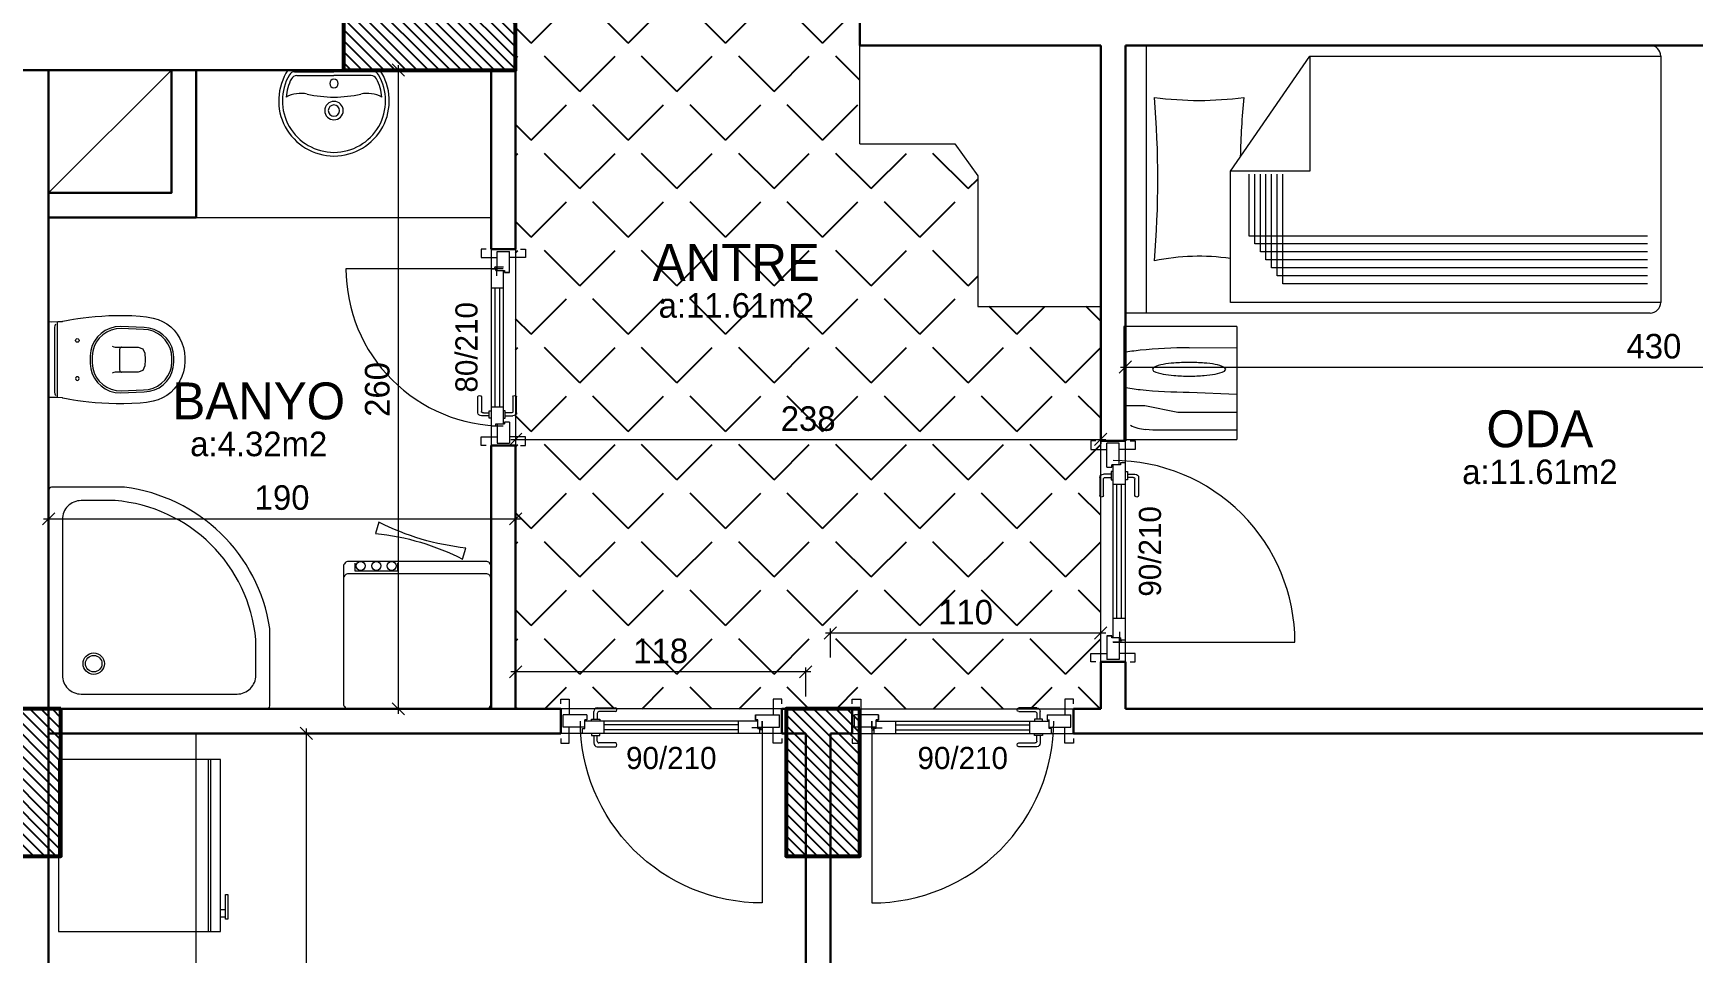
# Model space of a CAD drawing. Header units: centimetres. Extents: x 562865 to 1310255, y -148070 to 32737.
# Drawn here: x 658073 to 658748, y -26469 to -26094 of the extents above; entities that cross this region are included whole.
import ezdxf
from ezdxf.enums import TextEntityAlignment as Align

# ---------------------------------------------------------------- set-up
doc = ezdxf.new("R2010")
doc.units = ezdxf.units.CM
doc.header["$LTSCALE"] = 2.5
doc.layers.get('0').update_dxf_attribs({"color": 86})
for name, color, linetype in [('alan', 7, 'Continuous'), ('kapi-yazi', 7, 'Continuous'), ('mahal', 7, 'Continuous'), ('tarama', 173, 'Continuous'), ('TARAMA KOLON', 252, 'Continuous')]:
    doc.layers.add(name, color=color, linetype=linetype)
for name, color, linetype, lineweight in [('DUVAR', 4, 'Continuous', 30), ('duvar-kesim', 7, 'Continuous', 0), ('iç ölçü', 106, 'Continuous', 18), ('kapi', 9, 'Continuous', 0), ('kolon', 1, 'Continuous', 53), ('TEFRIS', 33, 'Continuous', 0)]:
    doc.layers.add(name, color=color, linetype=linetype, lineweight=lineweight)
doc.styles.add('PINAR', font='comic.ttf')
doc.dimstyles.new('TEMİZ ÖLÇÜ', dxfattribs={"dimtxt": 10, "dimasz": 5, "dimexe": 1.8, "dimexo": 0.625, "dimgap": 3, "dimtad": 1, "dimdec": 0, "dimrnd": 0.5, "dimzin": 1, "dimdsep": 46, "dimtxsty": 'PINAR', "dimblk": 'OBLIQUE', "dimcen": 0.9, "dimdle": 2, "dimclrd": 256, "dimclre": 256, "dimclrt": 7, "dimadec": 0, "dimazin": 0, "dimtfac": 1, "dimtdec": 0, "dimtofl": 0, "dimtmove": 2, "dimatfit": 2, "dimfxl": 10, "dimfxlon": 1, "dimlwd": -1, "dimlwe": -1, "dimarcsym": 0})

# ---------------------------------------------------------------- blocks, each defined once
blk = doc.blocks.new('_Oblique')
at = {"color": 0, "linetype": 'ByBlock', "lineweight": -2}
blk.add_line((-0.5, -0.5), (0.5, 0.5), dxfattribs=at)
blk = doc.blocks.new('*D3199')
at = {"layer": 'Defpoints', "color": 0}
for p in [(658155.01, -26109.39), (658155.01, -26369.39), (658221.89, -26369.39)]:
    blk.add_point(p, dxfattribs=at)
at = {"layer": 'iç ölçü'}
for p, q in [((658211.89, -26109.39), (658223.69, -26109.39)), ((658221.89, -26107.39), (658221.89, -26371.39)), ((658211.89, -26369.39), (658223.69, -26369.39))]:
    blk.add_line(p, q, dxfattribs=at)
at = {"layer": 'iç ölçü', "linetype": 'ByBlock', "xscale": 5, "yscale": 5, "zscale": 5}
for p, rotation in [((658221.89, -26109.39), 90), ((658221.89, -26369.39), 270)]:
    blk.add_blockref('_Oblique', p, dxfattribs=dict(at, rotation=rotation))
at = {"layer": 'iç ölçü', "color": 7, "insert": (658213.38, -26239.39), "char_height": 10, "attachment_point": 5, "rotation": 90, "style": 'PINAR'}
blk.add_mtext('260', dxfattribs=at)
blk = doc.blocks.new('*D3208')
at = {"layer": 'Defpoints', "color": 0}
for p in [(658947.64, -26230.29), (658947.64, -26252.91), (658517.64, -26261.12)]:
    blk.add_point(p, dxfattribs=at)
at = {"layer": 'iç ölçü'}
for p, q in [((658517.64, -26240.29), (658517.64, -26228.49)), ((658947.64, -26240.29), (658947.64, -26228.49)), ((658515.64, -26230.29), (658949.64, -26230.29))]:
    blk.add_line(p, q, dxfattribs=at)
at = {"layer": 'iç ölçü', "linetype": 'ByBlock', "xscale": 5, "yscale": 5, "zscale": 5, "rotation": 180}
blk.add_blockref('_Oblique', (658517.64, -26230.29), dxfattribs=at)
at = {"layer": 'iç ölçü', "linetype": 'ByBlock', "xscale": 5, "yscale": 5, "zscale": 5}
blk.add_blockref('_Oblique', (658947.64, -26230.29), dxfattribs=at)
at = {"layer": 'iç ölçü', "color": 7, "insert": (658732.64, -26221.86), "char_height": 10, "attachment_point": 5, "style": 'PINAR'}
blk.add_mtext('430', dxfattribs=at)
blk = doc.blocks.new('*D3209')
at = {"layer": 'Defpoints', "color": 0}
for p in [(658507.64, -26338.49), (658397.64, -26369.39), (658507.64, -26369.39)]:
    blk.add_point(p, dxfattribs=at)
at = {"layer": 'iç ölçü'}
for p, q in [((658397.64, -26348.49), (658397.64, -26336.69)), ((658507.64, -26348.49), (658507.64, -26336.69)), ((658395.64, -26338.49), (658509.64, -26338.49))]:
    blk.add_line(p, q, dxfattribs=at)
at = {"layer": 'iç ölçü', "linetype": 'ByBlock', "xscale": 5, "yscale": 5, "zscale": 5, "rotation": 180}
blk.add_blockref('_Oblique', (658397.64, -26338.49), dxfattribs=at)
at = {"layer": 'iç ölçü', "linetype": 'ByBlock', "xscale": 5, "yscale": 5, "zscale": 5}
blk.add_blockref('_Oblique', (658507.64, -26338.49), dxfattribs=at)
at = {"layer": 'iç ölçü', "color": 7, "insert": (658452.64, -26330.09), "char_height": 10, "attachment_point": 5, "style": 'PINAR'}
blk.add_mtext('110', dxfattribs=at)
blk = doc.blocks.new('*D3210')
at = {"layer": 'Defpoints', "color": 0}
for p in [(658269.6, -26354.33), (658269.6, -26369.39), (658387.64, -26369.39)]:
    blk.add_point(p, dxfattribs=at)
at = {"layer": 'iç ölçü'}
for p, q in [((658389.64, -26354.33), (658267.6, -26354.33)), ((658269.6, -26364.33), (658269.6, -26352.53)), ((658387.64, -26364.33), (658387.64, -26352.53))]:
    blk.add_line(p, q, dxfattribs=at)
at = {"layer": 'iç ölçü', "linetype": 'ByBlock', "xscale": 5, "yscale": 5, "zscale": 5, "rotation": 180}
blk.add_blockref('_Oblique', (658269.6, -26354.33), dxfattribs=at)
at = {"layer": 'iç ölçü', "linetype": 'ByBlock', "xscale": 5, "yscale": 5, "zscale": 5}
blk.add_blockref('_Oblique', (658387.64, -26354.33), dxfattribs=at)
at = {"layer": 'iç ölçü', "color": 7, "insert": (658328.62, -26345.87), "char_height": 10, "attachment_point": 5, "style": 'PINAR'}
blk.add_mtext('118', dxfattribs=at)
blk = doc.blocks.new('*D3212')
at = {"layer": 'Defpoints', "color": 0}
for p in [(658079.6, -26253.68), (658269.6, -26253.68), (658269.6, -26292.05)]:
    blk.add_point(p, dxfattribs=at)
at = {"layer": 'iç ölçü'}
for p, q in [((658079.6, -26282.05), (658079.6, -26293.85)), ((658269.6, -26282.05), (658269.6, -26293.85)), ((658077.6, -26292.05), (658271.6, -26292.05))]:
    blk.add_line(p, q, dxfattribs=at)
at = {"layer": 'iç ölçü', "linetype": 'ByBlock', "xscale": 5, "yscale": 5, "zscale": 5, "rotation": 180}
blk.add_blockref('_Oblique', (658079.6, -26292.05), dxfattribs=at)
at = {"layer": 'iç ölçü', "linetype": 'ByBlock', "xscale": 5, "yscale": 5, "zscale": 5}
blk.add_blockref('_Oblique', (658269.6, -26292.05), dxfattribs=at)
at = {"layer": 'iç ölçü', "color": 7, "insert": (658174.6, -26283.46), "char_height": 10, "attachment_point": 5, "style": 'PINAR'}
blk.add_mtext('190', dxfattribs=at)
blk = doc.blocks.new('*D3213')
at = {"layer": 'Defpoints', "color": 0}
for p in [(658166.21, -26379.39), (658166.21, -26739.39), (658184.45, -26739.39)]:
    blk.add_point(p, dxfattribs=at)
at = {"layer": 'iç ölçü'}
for p, q in [((658174.45, -26379.39), (658186.25, -26379.39)), ((658184.45, -26377.39), (658184.45, -26741.39)), ((658174.45, -26739.39), (658186.25, -26739.39))]:
    blk.add_line(p, q, dxfattribs=at)
at = {"layer": 'iç ölçü', "linetype": 'ByBlock', "xscale": 5, "yscale": 5, "zscale": 5}
for p, rotation in [((658184.45, -26379.39), 90), ((658184.45, -26739.39), 270)]:
    blk.add_blockref('_Oblique', p, dxfattribs=dict(at, rotation=rotation))
at = {"layer": 'iç ölçü', "color": 7, "insert": (658175.94, -26559.39), "char_height": 10, "attachment_point": 5, "rotation": 90, "style": 'PINAR'}
blk.add_mtext('360', dxfattribs=at)
blk = doc.blocks.new('*D3215')
at = {"layer": 'Defpoints', "color": 0}
for p in [(658269.6, -26248.79), (658507.64, -26258.79), (658507.64, -26259.7)]:
    blk.add_point(p, dxfattribs=at)
at = {"layer": 'iç ölçü'}
for p, q in [((658269.6, -26249.7), (658269.6, -26261.5)), ((658267.6, -26259.7), (658509.64, -26259.7)), ((658507.64, -26259.42), (658507.64, -26261.5))]:
    blk.add_line(p, q, dxfattribs=at)
at = {"layer": 'iç ölçü', "linetype": 'ByBlock', "xscale": 5, "yscale": 5, "zscale": 5, "rotation": 180}
blk.add_blockref('_Oblique', (658269.6, -26259.7), dxfattribs=at)
at = {"layer": 'iç ölçü', "linetype": 'ByBlock', "xscale": 5, "yscale": 5, "zscale": 5}
blk.add_blockref('_Oblique', (658507.64, -26259.7), dxfattribs=at)
at = {"layer": 'iç ölçü', "color": 7, "insert": (658388.62, -26251.32), "char_height": 10, "attachment_point": 5, "style": 'PINAR'}
blk.add_mtext('238', dxfattribs=at)
blk = doc.blocks.new('fm-door1')
at = {"linetype": 'Continuous'}
for p, q in [((0, 25), (0, -25)), ((100, 25), (0, 25)), ((79.7, 31.8), (79.7, -0.3)), ((84, 27.6), (127.8, 27.6)), ((90, 50), (910, 50)), ((90, 50), (90, 30)), ((100, 30), (90, 30)), ((100, 30), (100, -5)), ((100, 30), (100, -5)), ((100, 0), (900, 0)), ((190, 50), (190, 0)), ((810, 50), (810, 0)), ((910, 30), (900, 30)), ((900, 30), (900, -5)), ((900, 25), (1000, 25)), ((910, 50), (910, 30)), ((1000, 25), (1000, -25)), ((110, -25), (0, -25)), ((100, -5), (110, -5)), ((110, -5), (100, -5)), ((110, -5), (110, -25)), ((110, -25), (110, -5)), ((890, -25), (890, -5)), ((890, -5), (900, -5)), ((890, -25), (1000, -25))]:
    blk.add_line(p, q, dxfattribs=at)
at = {"color": 8, "linetype": 'Continuous'}
for p, q in [((190, 35), (810, 35)), ((190, 15), (810, 15))]:
    blk.add_line(p, q, dxfattribs=at)
at = {"linetype": 'Continuous'}
for points in [[(857.6, 58.1), (857.6, 88.9, 0.414214), (842.4, 104.1), (758.6, 104.1, 1), (758.6, 88.9), (834.8, 88.9, -0.414214), (842.4, 81.3), (842.4, 58.1)], [(857.6, -8.1), (857.6, -38.9, -0.414214), (842.4, -54.1), (758.6, -54.1, -1), (758.6, -38.9), (834.8, -38.9, 0.414214), (842.4, -31.3), (842.4, -8.1)]]:
    blk.add_lwpolyline(points, format="xyb", dxfattribs=at)
for points in [[(869, 50), (869, 58.1), (831, 58.1), (831, 50)], [(869, 0), (869, -8.1), (831, -8.1), (831, 0)]]:
    blk.add_lwpolyline(points, dxfattribs=at)
blk.add_circle((84, 31.8), 4.26, dxfattribs=at)
blk = doc.blocks.new('Lav-1')
for p, q in [((-18.7083, 0), (18.7083, 0)), ((-15.105, -2.2), (0, -2.2)), ((15.105, -2.2), (0, -2.2))]:
    blk.add_line(p, q)
at = {"color": 8}
for p in [(-15.9925, -0.7), (15.9925, -0.7)]:
    blk.add_line(p, (0, -0.7), dxfattribs=at)
for centre, radius, start, end in [((0, -12.5), 22.5, 146.251011, 270), ((0, -12.5), 22.5, 270, 33.748989), ((0, -12.5), 19.5, 152.688782, 175.764074), ((-15.105, -4.7), 2.5, 90, 152.688782), ((15.105, -4.7), 2.5, 27.311218, 90), ((0, -12.5), 19.5, 4.235926, 27.311218), ((-13.5377, -21.504), 12, 77.387843, 119.499625), ((0, 39), 50, 257.387843, 270), ((0, 39), 50, 270, 282.612157), ((13.5377, -21.504), 12, 60.500375, 102.612157)]:
    blk.add_arc(centre, radius, start, end)
for centre, radius, start, end in [((0, -12.5), 21, 149.821029, 270), ((-15.9925, -3.2), 2.5, 90, 149.821029), ((0, -5.5), 1.75, 90, 270), ((0, -12.5), 21, 270, 30.178971), ((0, -5.5), 1.75, 270, 90), ((15.9925, -3.2), 2.5, 30.178971, 90), ((0, -16.5), 3.75, 90, 270), ((0, -16.5), 3.75, 270, 90), ((0, -16.5), 2.3, 90, 270), ((0, -16.5), 2.3, 270, 90)]:
    blk.add_arc(centre, radius, start, end, dxfattribs=at)
blk = doc.blocks.new('C.Mak')
at = {"color": 8}
for p, q in [((25.69, -56.11), (8.15, -56.11)), ((8.15, -56.11), (8.15, -59.29)), ((25.69, -59.29), (25.69, -56.11))]:
    blk.add_line(p, q, dxfattribs=at)
blk.add_lwpolyline([(-27.67, 0, 0.414214), (-29.72, -2.05), (-29.72, -57.95, 0.414214), (-27.67, -60), (28.23, -60, 0.414214), (30.28, -57.95), (30.28, -2.05, 0.414214), (28.23, 0)], format="xyb", close=True)
blk.add_lwpolyline([(-29.72, -52.95, 0.414214), (-27.67, -55), (28.23, -55, 0.414214), (30.28, -52.95)], format="xyb")
blk.add_lwpolyline([(15.87, -75.96), (17.21, -71.43, -0.091234), (-18.18, -60.91), (-19.53, -65.44, -0.091234)], format="xyb", close=True, dxfattribs=at)
for centre in [(10.72, -58.18), (16.92, -58.18), (23.32, -58.18)]:
    blk.add_circle(centre, 1.82, dxfattribs=at)
blk = doc.blocks.new('Klozet-3')
for p, q in [((15.4, -3.57), (-15.35, -3.57)), ((-14.68, -2.98), (-14.01, -2.7)), ((-14.01, -2.7), (-13.13, -2.55)), ((-13.13, -2.55), (-12.69, -2.51)), ((-12.69, -2.51), (-4.94, -2.51)), ((-4.94, -2.51), (4.84, -2.51)), ((4.84, -2.51), (12.59, -2.51)), ((12.59, -2.51), (13.02, -2.55)), ((13.02, -2.55), (13.91, -2.7)), ((13.91, -2.7), (14.58, -2.98))]:
    blk.add_line(p, q)
at = {"color": 8}
for p, q in [((-4.79, -29.04), (-5.06, -29.5)), ((-5.06, -29.5), (-5.06, -29.74)), ((-3.85, -28.8), (-4.79, -29.04)), ((-0.44, -28.8), (-3.85, -28.8)), ((0.43, -28.8), (-0.44, -28.8)), ((3.83, -28.8), (0.43, -28.8)), ((4.77, -29.04), (3.83, -28.8)), ((5.04, -29.5), (4.77, -29.04)), ((5.04, -29.74), (5.04, -29.5))]:
    blk.add_line(p, q, dxfattribs=at)
blk.add_lwpolyline([(-17.9, -24.49), (-17.74, -21.61), (-17.53, -18.9), (-17.27, -16.37), (-17, -14.05), (-16.71, -11.97), (-16.43, -10.14), (-16.16, -8.6), (-15.93, -7.36), (-15.75, -6.44), (-15.63, -5.87), (-15.58, -5.68), (-15.46, -3.72), (-15.45, -1.23), (-15.46, 0), (15.46, 0), (15.45, -1.23), (15.46, -3.72), (15.58, -5.68), (15.63, -5.87), (15.75, -6.44), (15.93, -7.36), (16.16, -8.6), (16.43, -10.14), (16.71, -11.97), (17, -14.05), (17.27, -16.37), (17.53, -18.9), (17.74, -21.61), (17.9, -24.49), (17.99, -27.52), (18, -30.66), (17.91, -33.9), (17.71, -37.21), (17.43, -39.85), (17.08, -41.83), (16.91, -42.61), (16.36, -44.56), (15.56, -46.4), (14.55, -48.11), (13.33, -49.69), (11.94, -51.1), (10.38, -52.35), (8.67, -53.4), (6.84, -54.25), (4.9, -54.87), (2.88, -55.26), (0.78, -55.39), (-0.78, -55.39), (-2.88, -55.26), (-4.9, -54.87), (-6.84, -54.25), (-8.67, -53.4), (-10.38, -52.35), (-11.94, -51.1), (-13.33, -49.69), (-14.55, -48.11), (-15.56, -46.4), (-16.36, -44.56), (-16.91, -42.61), (-17.08, -41.83), (-17.43, -39.85), (-17.71, -37.21), (-17.91, -33.9), (-18, -30.66), (-17.99, -27.52)], close=True)
for points in [[(-7.32, -11.04), (-7.7, -10.94), (-8.07, -11.04), (-8.34, -11.31), (-8.44, -11.69), (-8.34, -12.07), (-8.07, -12.34), (-7.7, -12.44), (-7.32, -12.34), (-7.05, -12.07), (-6.95, -11.69), (-7.05, -11.31)], [(7.15, -11.31), (7.42, -11.04), (7.8, -10.94), (8.17, -11.04), (8.44, -11.31), (8.55, -11.69), (8.44, -12.07), (8.17, -12.34), (7.8, -12.44), (7.42, -12.34), (7.15, -12.07), (7.05, -11.69)], [(-13.52, -29.22), (-13.07, -38.88), (-12.88, -41.04), (-12.33, -43.08), (-11.45, -44.96), (-10.27, -46.64), (-8.83, -48.09), (-7.16, -49.28), (-5.29, -50.17), (-3.26, -50.73), (-1.09, -50.93), (0.99, -50.93), (3.16, -50.72), (5.19, -50.14), (7.05, -49.21), (8.72, -47.99), (10.16, -46.52), (11.35, -44.83), (12.25, -42.96), (12.82, -40.97), (13.04, -38.88), (13.49, -29.22), (13.3, -27.05), (12.74, -24.99), (11.86, -23.09), (10.68, -21.38), (9.24, -19.89), (7.57, -18.67), (5.7, -17.75), (3.67, -17.18), (1.51, -16.98), (-1.54, -16.98), (-3.7, -17.18), (-5.74, -17.75), (-7.6, -18.67), (-9.27, -19.89), (-10.72, -21.38), (-11.89, -23.09), (-12.78, -24.99), (-13.33, -27.05)], [(-12.73, -29.5), (-12.3, -38.59), (-12.12, -40.64), (-11.59, -42.58), (-10.74, -44.38), (-9.62, -46.01), (-8.24, -47.42), (-6.65, -48.58), (-4.88, -49.46), (-2.95, -50.01), (-0.91, -50.2), (0.66, -50.2), (2.7, -50.01), (4.65, -49.46), (6.45, -48.58), (8.08, -47.42), (9.49, -46.01), (10.65, -44.38), (11.53, -42.58), (12.08, -40.64), (12.27, -38.59), (12.69, -29.5), (12.51, -27.45), (12, -25.5), (11.17, -23.68), (10.06, -22.04), (8.71, -20.61), (7.14, -19.43), (5.38, -18.54), (3.47, -17.98), (1.44, -17.78), (-1.42, -17.78), (-3.46, -17.98), (-5.37, -18.54), (-7.14, -19.43), (-8.71, -20.61), (-10.07, -22.04), (-11.19, -23.68), (-12.02, -25.5), (-12.55, -27.45)]]:
    blk.add_lwpolyline(points, close=True, dxfattribs=at)
blk.add_lwpolyline([(5.47, -25.87), (5.22, -26.6), (5.11, -27.1), (5.09, -27.28), (5.09, -36.43), (4.39, -38.41), (2.57, -39.21), (0.04, -39.36), (-0.06, -39.36), (-2.58, -39.21), (-4.4, -38.41), (-5.1, -36.43), (-5.11, -27.28), (-5.13, -27.1), (-5.23, -26.6), (-5.49, -25.87)], dxfattribs=at)
blk = doc.blocks.new('Dus-1')
for points in [[(90.17, -30.9), (90.17, -1.18, 0.414214), (88.99, 0), (0, 0)], [(0, 0), (0, -88.82, 0.414214), (1.18, -90), (32.74, -90)], [(84.75, -27.05), (84.75, -13.27, 0.414214), (77.1, -5.62), (13.68, -5.62, 0.414214), (6.03, -13.27), (6.03, -76.68, 0.414214), (13.68, -84.33), (28.13, -84.33)]]:
    blk.add_lwpolyline(points, format="xyb")
at = {"color": 8}
for radius in [4.36, 3.36]:
    blk.add_circle((18.4, -18.38), radius, dxfattribs=at)
for centre, radius, start, end in [((22.42, -22.07), 62.53, 275.23511, 355.43389), ((22.48, -22.58), 68.19, 278.64966, 352.99976)]:
    blk.add_arc(centre, radius, start, end)
blk = doc.blocks.new('Buzdlb2')
for p, q in [((-32, 0), (32, 0)), ((35, -4), (-35, -4)), ((-35, -4), (-35, -70)), ((35, -70), (35, -4)), ((35, -65), (-35, -65)), ((-35, -66), (35, -66)), ((-35, -70), (35, -70))]:
    blk.add_line(p, q)
at = {"color": 8}
for p, q in [((-30, -72), (-20, -72)), ((-30, -73), (-30, -72)), ((-20, -73), (-30, -73)), ((-29, -70), (-29, -72)), ((-26, -70), (-26, -72)), ((-20, -72), (-20, -73))]:
    blk.add_line(p, q, dxfattribs=at)
blk = doc.blocks.new('Yatak-1a')
for p, q in [((-49.5, 0.5), (-87.5, 0.5)), ((-87.5, 0.5), (-87.5, -37.5)), ((-49.5, -37.5), (-49.5, 0.5)), ((-45, -176.44), (-45, -7.03)), ((45, -7.03), (45, -176.44)), ((-49.5, -37.5), (-87.5, -37.5)), ((41.44, -180), (-41.44, -180))]:
    blk.add_line(p, q)
at = {"color": 33}
for p, q in [((-76.27, -6.57), (-76.27, 0.5)), ((-84.43, -9.24), (-84.18, -6.77)), ((-84.43, -37.5), (-84.43, -9.24)), ((-78.48, -17.64), (-76.27, -6.57)), ((-63.92, -9.1), (-64.54, -9.49)), ((-63.3, -9.49), (-63.92, -9.1)), ((-78.48, -37.5), (-78.48, -17.64)), ((-71.61, -21.45), (-72.26, -37.5)), ((-56.68, -21.45), (-56.63, -37.5)), ((-64.54, -33.38), (-63.92, -33.77)), ((-63.92, -33.77), (-63.3, -33.38))]:
    blk.add_line(p, q, dxfattribs=at)
at = {"color": 42}
for p, q in [((-45, 0), (45, 0)), ((-45, -7.03), (-45, 0)), ((45, -8.5), (45, 0)), ((45, -7.03), (-45, -7.03)), ((-41.44, -180), (-41.44, -35.32)), ((-41.44, -35.32), (2.67, -35.32)), ((2.67, -35.32), (41.44, -62.05)), ((2.67, -62.05), (2.67, -35.32)), ((41.44, -62.05), (2.67, -62.05)), ((41.44, -62.05), (41.44, -180))]:
    blk.add_line(p, q, dxfattribs=at)
at = {"color": 8}
for p, q in [((-21.78, -175.54), (-21.78, -43.5)), ((-21.78, -43.5), (1.67, -43.5)), ((-19.11, -175.54), (-19.11, -41.61)), ((-19.11, -41.61), (1.67, -41.61)), ((-29.8, -49.16), (1.67, -49.16)), ((-29.8, -175.54), (-29.8, -49.16)), ((-27.13, -175.54), (-27.13, -47.27)), ((-27.13, -47.27), (1.67, -47.27)), ((-24.45, -175.54), (-24.45, -45.39)), ((-24.45, -45.39), (1.67, -45.39)), ((-35.15, -52.93), (1.67, -52.93)), ((-35.15, -175.54), (-35.15, -52.93)), ((-32.47, -51.05), (1.67, -51.05)), ((-32.47, -175.54), (-32.47, -51.05))]:
    blk.add_line(p, q, dxfattribs=at)
at = {"color": 33}
for centre, radius, start, end in [((11.14, -13.58), 82.34, 170.1544, 174.0179), ((-139.84, -13.58), 82.75, 5.9821, 9.7958), ((-69.26, -8.26), 15, 154.0085, 174.2856), ((86.23, -21.45), 157.84, 174.0179, 180), ((-214.93, -21.45), 158.25, 0, 5.9821), ((-51.59, -15.3), 14.19, 155.8434, 169.4757), ((-76.25, -15.3), 14.19, 10.5243, 24.1566), ((0.17, -21.44), 66.38, 175.5996, 180), ((-31.83, -18.97), 34.29, 169.4757, 175.5997), ((-96.01, -18.97), 34.29, 4.4004, 10.5243), ((-128.01, -21.44), 66.38, 0, 4.4003), ((0.17, -21.44), 66.38, 180, 184.4003), ((-128.01, -21.44), 66.38, 355.5996, 0), ((-31.83, -23.9), 34.29, 184.4004, 190.5243), ((-96.01, -23.9), 34.29, 349.4757, 355.5997), ((-51.59, -27.57), 14.19, 190.5243, 204.1566), ((-76.25, -27.57), 14.19, 335.8434, 349.4757)]:
    blk.add_arc(centre, radius, start, end, dxfattribs=at)
at = {"color": 8}
for centre, radius, start, end in [((0.03, 324.56), 335.48, 265.2981, 274.7019), ((-98.45, -24.8), 72.55, 351.6594, 11.932), ((138.2, -24.8), 111.68, 172.2808, 187.7192), ((0.03, -344.69), 306.13, 84.846, 88.6023)]:
    blk.add_arc(centre, radius, start, end, dxfattribs=at)
for centre, start, end in [((-41.44, -176.44), 180, 270), ((41.44, -176.44), 270, 0)]:
    blk.add_arc(centre, 3.56, start, end)
blk = doc.blocks.new('SB')
at = {"layer": 'TARAMA KOLON'}
h = blk.add_hatch(dxfattribs=at)
h.set_pattern_fill('ANSI31', color=256, angle=7e-15)
h.paths.add_polyline_path([(655327.34, -25829.39), (655302.34, -25829.39), (655302.34, -25959.39), (655327.34, -25959.39)])
h.paths.add_polyline_path([(655437.34, -24424.14), (655477.34, -24424.14), (655477.34, -24494.14), (655437.34, -24494.14)])
h.paths.add_polyline_path([(655327.34, -25359.39), (655297.34, -25359.39), (655297.34, -25469.39), (655327.34, -25469.39)])
h.paths.add_polyline_path([(655327.34, -26079.39), (655327.34, -26109.39), (655257.34, -26109.39), (655257.34, -26079.39)])
h.paths.add_polyline_path([(654229.3, -24849.39), (654229.3, -24889.39), (654299.3, -24889.39), (654299.3, -24849.39)])
h.paths.add_polyline_path([(654269.3, -25899.39), (654229.3, -25899.39), (654229.3, -25829.39), (654269.3, -25829.39)])
h.paths.add_polyline_path([(654229.3, -25444.39), (654229.3, -25469.39), (654379.3, -25469.39), (654379.3, -25444.39)])
h.paths.add_polyline_path([(655112.34, -26369.39), (655142.34, -26369.39), (655142.34, -26429.39), (655112.34, -26429.39)])
h.paths.add_polyline_path([(654997.34, -26079.39), (654997.34, -26109.39), (654927.34, -26109.39), (654927.34, -26079.39)])
h.paths.add_polyline_path([(655437.34, -24889.39), (655467.34, -24889.39), (655467.34, -24829.39), (655437.34, -24829.39)])
h.paths.add_polyline_path([(655112.34, -26834.64), (655142.34, -26834.64), (655142.34, -26894.64), (655112.34, -26894.64)])
h.paths.add_polyline_path([(654787.34, -26369.39), (654817.34, -26369.39), (654817.34, -26429.39), (654787.34, -26429.39)])
h.paths.add_polyline_path([(655437.34, -26824.64), (655477.34, -26824.64), (655477.34, -26894.64), (655437.34, -26894.64)])
h.paths.add_polyline_path([(654299.3, -26369.39), (654299.3, -26409.39), (654229.3, -26409.39), (654229.3, -26369.39)])
h.paths.add_polyline_path([(654777.34, -26824.64), (654817.34, -26824.64), (654817.34, -26894.64), (654777.34, -26894.64)])
h.paths.add_polyline_path([(655437.34, -26369.39), (655467.34, -26369.39), (655467.34, -26429.39), (655437.34, -26429.39)])
h.paths.add_polyline_path([(655985.38, -25829.39), (656025.38, -25829.39), (656025.38, -25899.39), (655985.38, -25899.39)])
h.paths.add_polyline_path([(654927.34, -25959.39), (654927.34, -25359.39), (655177.34, -25359.39), (655177.34, -25389.39), (654952.35, -25389.39), (654952.35, -25729.39), (655177.34, -25729.39), (655177.34, -25754.39), (654952.34, -25754.39), (654952.34, -25934.39), (655177.34, -25934.39), (655177.34, -25959.39)])
h.paths.add_polyline_path([(654777.34, -24424.14), (654817.34, -24424.14), (654817.34, -24494.14), (654777.34, -24494.14)])
h.paths.add_polyline_path([(655985.38, -26824.64), (656025.38, -26824.64), (656025.38, -26894.64), (655985.38, -26894.64)])
h.paths.add_polyline_path([(654229.3, -24424.14), (654269.3, -24424.14), (654269.3, -24494.14), (654229.3, -24494.14)])
h.paths.add_polyline_path([(655107.34, -24424.14), (655147.34, -24424.14), (655147.34, -24494.14), (655107.34, -24494.14)])
h.paths.add_polyline_path([(655985.38, -24424.14), (656025.38, -24424.14), (656025.38, -24494.14), (655985.38, -24494.14)])
h.paths.add_polyline_path([(656025.38, -24849.39), (656025.38, -24889.39), (655955.38, -24889.39), (655955.38, -24849.39)])
h.paths.add_polyline_path([(654817.34, -24889.39), (654787.34, -24889.39), (654787.34, -24829.39), (654817.34, -24829.39)])
h.paths.add_polyline_path([(655114.84, -24849.39), (655139.84, -24849.39), (655139.84, -24999.39), (655114.84, -24999.39)])
h.paths.add_polyline_path([(656025.38, -26369.39), (656025.38, -26409.39), (655955.38, -26409.39), (655955.38, -26369.39)])
h.paths.add_polyline_path([(654229.3, -26824.64), (654269.3, -26824.64), (654269.3, -26894.64), (654229.3, -26894.64)])
h.paths.add_polyline_path([(656025.38, -25444.39), (656025.38, -25469.39), (655875.38, -25469.39), (655875.38, -25444.39)])
at = {"layer": 'kolon'}
for points in [[(654997.34, -26079.39), (654997.34, -26109.39), (654927.34, -26109.39), (654927.34, -26079.39)], [(654787.34, -26369.39), (654817.34, -26369.39), (654817.34, -26429.39), (654787.34, -26429.39)], [(655112.34, -26369.39), (655142.34, -26369.39), (655142.34, -26429.39), (655112.34, -26429.39)]]:
    blk.add_lwpolyline(points, close=True, dxfattribs=at)

msp = doc.modelspace()

# ---------------------------------------------------------------- hatches: boundary and pattern name
at = {"layer": 'tarama'}
h = msp.add_hatch(dxfattribs=at)
h.set_pattern_fill('ANGLE', color=256, scale=4, angle=45)
h.set_pattern_definition([(45, (-72.05, 4e-11), (-19.7565635, 19.7565635), [20.32, -7.62]), (135, (-72.05, 4e-11), (-19.7565635, -19.7565635), [20.32, -7.62])])
edge = h.paths.add_edge_path()
edge.add_line((658287.93, -26369.39), (658291.43, -26369.39))
edge.add_line((658291.43, -26369.39), (658301.89, -26369.39))
edge.add_ellipse((658302.8, -26370.5), major_axis=(0, -1.52), ratio=0.88, start_angle=540, end_angle=582.86953, ccw=False)
edge.add_line((658302.8, -26368.98), (658310.17, -26368.98))
edge.add_ellipse((658310.17, -26369.74), major_axis=(0, -0.76), ratio=0.88, start_angle=477.76263, end_angle=540, ccw=False)
edge.add_line((658310.76, -26369.39), (658374.43, -26369.39))
edge.add_line((658374.43, -26369.39), (658377.93, -26369.39))
edge.add_line((658377.93, -26369.39), (658406.49, -26369.39))
edge.add_line((658406.49, -26369.39), (658409.99, -26369.39))
edge.add_line((658409.99, -26369.39), (658473.65, -26369.39))
edge.add_ellipse((658474.25, -26369.74), major_axis=(0, -0.76), ratio=0.88, start_angle=180, end_angle=242.23737, ccw=False)
edge.add_line((658474.25, -26368.98), (658481.62, -26368.98))
edge.add_ellipse((658481.62, -26370.5), major_axis=(0, -1.52), ratio=0.88, start_angle=137.13047, end_angle=180, ccw=False)
edge.add_line((658482.53, -26369.39), (658492.99, -26369.39))
edge.add_line((658492.99, -26369.39), (658496.49, -26369.39))
edge.add_line((658496.49, -26369.39), (658507.64, -26369.39))
edge.add_line((658507.64, -26369.39), (658507.64, -26350.31))
edge.add_line((658507.64, -26350.31), (658507.64, -26346.81))
edge.add_line((658507.64, -26346.81), (658507.64, -26283.14))
edge.add_ellipse((658508, -26282.55), major_axis=(0.76, 0), ratio=0.88, start_angle=180, end_angle=242.23737, ccw=False)
edge.add_line((658507.24, -26282.55), (658507.24, -26275.18))
edge.add_ellipse((658508.76, -26275.18), major_axis=(-1.52, 0), ratio=0.88, start_angle=317.13047, end_angle=360, ccw=False)
edge.add_line((658507.64, -26274.27), (658507.64, -26263.81))
edge.add_line((658507.64, -26263.81), (658507.64, -26260.31))
edge.add_line((658507.64, -26260.31), (658507.64, -26205.62))
edge.add_line((658507.64, -26205.62), (658457.64, -26205.62))
edge.add_line((658457.64, -26205.62), (658457.64, -26152.41))
edge.add_line((658457.64, -26152.41), (658448.28, -26139.39))
edge.add_line((658448.28, -26139.39), (658409.6, -26139.39))
edge.add_line((658409.6, -26139.39), (658409.6, -26099.39))
edge.add_line((658409.6, -26099.39), (658409.6, -25939.11))
edge.add_line((658409.6, -25939.11), (658409.6, -25935.61))
edge.add_line((658409.6, -25935.61), (658409.6, -25925.15))
edge.add_ellipse((658410.72, -25924.24), major_axis=(-1.52, 0), ratio=0.88, start_angle=360, end_angle=402.86953, ccw=False)
edge.add_line((658409.2, -25924.24), (658409.2, -25916.86))
edge.add_ellipse((658409.96, -25916.86), major_axis=(0.76, 0), ratio=0.88, start_angle=477.76263, end_angle=540, ccw=False)
edge.add_line((658409.6, -25916.27), (658409.6, -25852.61))
edge.add_line((658409.6, -25852.61), (658409.6, -25849.11))
edge.add_line((658409.6, -25849.11), (658409.6, -25839.39))
edge.add_line((658409.6, -25839.39), (658409.6, -25829.39))
edge.add_line((658409.6, -25829.39), (658409.6, -25825.89))
edge.add_line((658409.6, -25825.89), (658409.6, -25762.22))
edge.add_ellipse((658409.96, -25761.63), major_axis=(0.76, 0), ratio=0.88, start_angle=180, end_angle=242.23737, ccw=False)
edge.add_line((658409.2, -25761.63), (658409.2, -25754.26))
edge.add_ellipse((658410.72, -25754.26), major_axis=(1.52, 0), ratio=0.88, start_angle=137.13047, end_angle=180, ccw=False)
edge.add_line((658409.6, -25753.35), (658409.6, -25742.89))
edge.add_line((658409.6, -25742.89), (658409.6, -25739.39))
edge.add_line((658409.6, -25739.39), (658409.6, -25729.39))
edge.add_line((658409.6, -25729.39), (658362.07, -25729.39))
edge.add_line((658362.07, -25729.39), (658358.57, -25729.39))
edge.add_line((658358.57, -25729.39), (658349.58, -25729.39))
edge.add_ellipse((658348.77, -25728.28), major_axis=(0, 1.52), ratio=0.78, start_angle=540, end_angle=582.86953, ccw=False)
edge.add_line((658348.77, -25729.8), (658342.24, -25729.8))
edge.add_ellipse((658342.24, -25729.04), major_axis=(0, 0.76), ratio=0.78, start_angle=477.76263, end_angle=540, ccw=False)
edge.add_line((658341.71, -25729.39), (658285.57, -25729.39))
edge.add_line((658285.57, -25729.39), (658282.07, -25729.39))
edge.add_line((658282.07, -25729.39), (658269.6, -25729.39))
edge.add_line((658269.6, -25729.39), (658269.6, -25899.39))
edge.add_line((658269.6, -25899.39), (658269.6, -25959.39))
edge.add_line((658269.6, -25959.39), (658269.6, -25970.6))
edge.add_line((658269.6, -25970.6), (658269.6, -25974.1))
edge.add_line((658269.6, -25974.1), (658269.6, -25978.6))
edge.add_line((658269.6, -25978.6), (658343.6, -25978.6))
edge.add_arc((658259.6, -25978.6), 84, 276.83714, 360, ccw=False)
edge.add_line((658269.6, -26062), (658269.6, -26067.1))
edge.add_line((658269.6, -26067.1), (658269.6, -26070.6))
edge.add_line((658269.6, -26070.6), (658269.6, -26109.39))
edge.add_line((658269.6, -26109.39), (658269.6, -26182.24))
edge.add_line((658269.6, -26182.24), (658269.6, -26185.74))
edge.add_line((658269.6, -26185.74), (658269.6, -26241.89))
edge.add_ellipse((658269.25, -26242.41), major_axis=(0.76, 0), ratio=0.78, start_angle=0, end_angle=62.23737, ccw=False)
edge.add_line((658270.01, -26242.41), (658270.01, -26248.95))
edge.add_ellipse((658268.49, -26248.95), major_axis=(-1.52, 0), ratio=0.78, start_angle=137.13047, end_angle=180, ccw=False)
edge.add_line((658269.6, -26249.75), (658269.6, -26258.74))
edge.add_line((658269.6, -26258.74), (658269.6, -26262.24))
edge.add_line((658269.6, -26262.24), (658269.6, -26369.39))
edge.add_line((658269.6, -26369.39), (658287.93, -26369.39))
h.paths.add_polyline_path([(658440.45, -26319.68), (658464.84, -26319.68), (658464.84, -26340.49), (658440.45, -26340.49)], flags=24)
h.paths.add_polyline_path([(658316.61, -26335.41), (658340.64, -26335.41), (658340.64, -26356.33), (658316.61, -26356.33)], flags=24)
h.paths.add_polyline_path([(658326.3, -25932.54), (658352.91, -25932.54), (658352.91, -25953.35), (658326.3, -25953.35)], flags=24)
h.paths.add_polyline_path([(658374.41, -26240.94), (658402.84, -26240.94), (658402.84, -26261.7), (658374.41, -26261.7)], flags=24)
h.paths.add_polyline_path([(658381.77, -25792.69), (658381.77, -25766.09), (658402.59, -25766.09), (658402.59, -25792.69)], flags=24)
h.paths.add_polyline_path([(658320.99, -26175.16), (658398.42, -26175.16), (658398.42, -26199.95), (658320.99, -26199.95)], flags=24)
h.paths.add_polyline_path([(658326.68, -26197.15), (658391.41, -26197.15), (658391.41, -26213.54), (658326.68, -26213.54)], flags=24)

# ---------------------------------------------------------------- linework, layer by layer
at = {"layer": 'DUVAR'}
for p, q in [((658409.6, -25939.11), (658409.6, -26099.39)), ((658269.6, -26070.6), (658269.6, -26109.39)), ((658409.6, -26099.39), (658507.64, -26099.39)), ((658507.64, -26099.39), (658507.64, -26260.31)), ((658517.64, -26099.39), (658517.64, -26260.31)), ((658517.64, -26099.39), (658947.64, -26099.39)), ((658269.6, -26109.39), (657869.6, -26109.39)), ((658079.6, -26109.39), (658079.6, -26894.64)), ((658259.6, -26109.39), (658259.6, -26182.24)), ((658269.6, -26109.39), (658269.6, -26182.24)), ((658269.6, -26182.24), (658259.6, -26182.24)), ((658259.6, -26262.24), (658259.6, -26369.39)), ((658269.6, -26262.24), (658259.6, -26262.24)), ((658269.6, -26262.24), (658269.6, -26369.39)), ((658507.64, -26260.31), (658517.64, -26260.31)), ((658507.64, -26350.31), (658507.64, -26369.39)), ((658507.64, -26350.31), (658517.64, -26350.31)), ((658517.64, -26350.31), (658517.64, -26369.39)), ((658079.6, -26369.39), (658287.93, -26369.39)), ((658287.93, -26369.39), (658287.93, -26379.39)), ((658377.93, -26369.39), (658406.49, -26369.39)), ((658377.93, -26369.39), (658377.93, -26379.39)), ((658406.49, -26369.39), (658406.49, -26379.39)), ((658496.49, -26369.39), (658507.64, -26369.39)), ((658496.49, -26369.39), (658496.49, -26379.39)), ((658517.64, -26369.39), (658947.64, -26369.39)), ((658079.6, -26379.39), (658287.93, -26379.39)), ((658377.93, -26379.39), (658387.64, -26379.39)), ((658387.64, -26379.39), (658387.64, -26894.64)), ((658397.64, -26379.39), (658397.64, -26894.64)), ((658397.64, -26379.39), (658406.49, -26379.39)), ((658496.49, -26379.39), (658947.64, -26379.39))]:
    msp.add_line(p, q, dxfattribs=at)
msp.add_lwpolyline([(658079.6, -26109.39), (658129.6, -26109.39), (658129.6, -26159.39), (658079.6, -26159.39)], close=True, dxfattribs=at)
msp.add_lwpolyline([(658139.6, -26109.39), (658139.6, -26169.39), (658079.6, -26169.39)], dxfattribs=at)
at = {"layer": 'duvar-kesim'}
for p, q in [((658259.6, -26182.24), (658259.6, -26262.24)), ((658269.6, -26182.24), (658269.6, -26262.24)), ((658507.64, -26350.31), (658507.64, -26260.31)), ((658517.64, -26350.31), (658517.64, -26260.31)), ((658377.93, -26369.39), (658287.93, -26369.39)), ((658406.49, -26369.39), (658496.49, -26369.39)), ((658377.93, -26379.39), (658287.93, -26379.39)), ((658406.49, -26379.39), (658496.49, -26379.39))]:
    msp.add_line(p, q, dxfattribs=at)
at = {"layer": 'iç ölçü'}
msp.add_line((658079.6, -26159.39), (658129.6, -26109.39), dxfattribs=at)
at = {"layer": 'kapi'}
for points in [[(658257.6, -26182.24), (658255.6, -26182.24), (658255.6, -26185.74), (658262.1, -26185.74)], [(658271.6, -26182.24), (658273.6, -26182.24), (658273.6, -26185.74), (658267.1, -26185.74)], [(658257.6, -26262.24), (658255.6, -26262.24), (658255.6, -26258.74), (658262.1, -26258.74)], [(658271.6, -26262.24), (658273.6, -26262.24), (658273.6, -26258.74), (658267.1, -26258.74)], [(658505.64, -26260.31), (658503.64, -26260.31), (658503.64, -26263.81), (658510.14, -26263.81)], [(658519.64, -26260.31), (658521.64, -26260.31), (658521.64, -26263.81), (658515.14, -26263.81)], [(658505.64, -26350.31), (658503.64, -26350.31), (658503.64, -26346.81), (658510.14, -26346.81)], [(658519.64, -26350.31), (658521.64, -26350.31), (658521.64, -26346.81), (658515.14, -26346.81)], [(658287.93, -26367.39), (658287.93, -26365.39), (658291.43, -26365.39), (658291.43, -26371.89)], [(658377.93, -26367.39), (658377.93, -26365.39), (658374.43, -26365.39), (658374.43, -26371.89)], [(658406.49, -26367.39), (658406.49, -26365.39), (658409.99, -26365.39), (658409.99, -26371.89)], [(658496.49, -26367.39), (658496.49, -26365.39), (658492.99, -26365.39), (658492.99, -26371.89)], [(658287.93, -26381.39), (658287.93, -26383.39), (658291.43, -26383.39), (658291.43, -26376.89)], [(658377.93, -26381.39), (658377.93, -26383.39), (658374.43, -26383.39), (658374.43, -26376.89)], [(658406.49, -26381.39), (658406.49, -26383.39), (658409.99, -26383.39), (658409.99, -26376.89)], [(658496.49, -26381.39), (658496.49, -26383.39), (658492.99, -26383.39), (658492.99, -26376.89)]]:
    msp.add_lwpolyline(points, dxfattribs=at)
for points in [[(658264.6, -26190.24), (658200.6, -26190.24, 0.414214), (658264.6, -26254.24, 0.414214)], [(658512.64, -26342.31), (658586.64, -26342.31, 0.414214), (658512.64, -26268.31, 0.414214)], [(658369.93, -26374.39), (658369.93, -26448.39, -0.414214), (658295.93, -26374.39, -0.414214)], [(658414.49, -26374.39), (658414.49, -26448.39, 0.414214), (658488.49, -26374.39, 0.414214)]]:
    msp.add_lwpolyline(points, format="xyb", dxfattribs=at)
at = {"layer": 'TEFRIS'}
for points in [[(658409.6, -26139.39), (658409.6, -26099.39)], [(658409.6, -26139.39), (658448.28, -26139.39), (658457.64, -26152.41)], [(658457.64, -26152.41), (658457.64, -26205.62), (658507.64, -26205.62)]]:
    msp.add_lwpolyline(points, dxfattribs=at)
for points in [[(658139.6, -26169.39), (658259.6, -26169.39), (658259.6, -26109.39), (658139.6, -26109.39)], [(658079.6, -26739.39), (658139.6, -26739.39), (658139.6, -26379.39), (658079.6, -26379.39)]]:
    msp.add_lwpolyline(points, close=True, dxfattribs=at)

# ---------------------------------------------------------------- block references
at = {"layer": 'kapi'}
for p, xscale, yscale, zscale, rotation in [((658264.6, -26183.24), 0.07800000000000001, -0.1, 0.07800000000000001, 270), ((658512.64, -26349.31), 0.08800000000000001, -0.09999999999999999, 0.08800000000000001, 90.00000000000001), ((658376.93, -26374.39), 0.08800000000000002, 0.09999999999999999, 0.08800000000000001, 180)]:
    msp.add_blockref('fm-door1', p, dxfattribs=dict(at, xscale=xscale, yscale=yscale, zscale=zscale, rotation=rotation))
at = {"layer": 'kapi', "xscale": 0.08800000000000002, "yscale": -0.1, "zscale": 0.08800000000000001}
msp.add_blockref('fm-door1', (658407.49, -26374.39), dxfattribs=at)
at = {"layer": 'TARAMA KOLON', "xscale": -1}
msp.add_blockref('SB', (1313196.95, 0), dxfattribs=at)
at = {"layer": 'TEFRIS', "xscale": 1.21, "yscale": 1.21, "zscale": 1.21, "rotation": 90.00000000000001}
msp.add_blockref('Yatak-1a', (658517.64, -26153.84), dxfattribs=at)
at = {"layer": 'TEFRIS'}
msp.add_blockref('Lav-1', (658195.71, -26109.39), dxfattribs=at)
for name, p, rotation in [('Klozet-3', (658079.6, -26227.26), 90.00000000000001), ('Dus-1', (658079.6, -26369.39), 90.00000000000001), ('C.Mak', (658229.88, -26369.39), 180), ('Buzdlb2', (658079.6, -26424.99), 90.00000000000001)]:
    msp.add_blockref(name, p, dxfattribs=dict(at, rotation=rotation))

# ---------------------------------------------------------------- texts
at = {"layer": 'alan', "style": 'PINAR'}
for s, p in [('a:11.61m2', (658359.37, -26210.2)), ('a:4.32m2', (658165.1, -26266.56)), ('a:11.61m2', (658686.26, -26277.91))]:
    msp.add_text(s, height=10, dxfattribs=at).set_placement(p, align=Align.CENTER)
at = {"layer": 'kapi-yazi', "style": 'PINAR'}
for s, rotation, p in [('80/210', 90, (658249.6, -26222.24)), ('90/210', 90, (658527.64, -26305.31)), ('90/210', 0, (658332.93, -26389.39))]:
    msp.add_text(s, height=9, rotation=rotation, dxfattribs=at).set_placement(p, align=Align.MIDDLE_CENTER)
msp.add_text('90/210', height=9, dxfattribs=at).set_placement((658451.49, -26389.39), align=Align.MIDDLE_CENTER)
at = {"layer": 'mahal', "style": 'PINAR'}
for s, p in [('ANTRE', (658359.37, -26195.2)), ('BANYO', (658165.1, -26251.56)), ('ODA', (658686.26, -26262.91))]:
    msp.add_text(s, height=15, dxfattribs=at).set_placement(p, align=Align.CENTER)

# ---------------------------------------------------------------- dimensions: what is measured, and where the dimension line sits
at = {"layer": 'iç ölçü'}
for base, p1, p2, angle, picture, middle in [((658221.89, -26369.39), (658155.01, -26109.39), (658155.01, -26369.39), 90, '*D3199', (658213.38, -26239.39)), ((658947.64, -26230.29), (658517.64, -26261.12), (658947.64, -26252.91), 0, '*D3208', (658732.64, -26221.86)), ((658507.64, -26259.7), (658269.6, -26248.79), (658507.64, -26258.79), 0, '*D3215', (658388.62, -26251.32)), ((658269.6, -26292.05), (658079.6, -26253.68), (658269.6, -26253.68), 0, '*D3212', (658174.6, -26283.46)), ((658507.64, -26338.49), (658397.64, -26369.39), (658507.64, -26369.39), 0, '*D3209', (658452.64, -26330.09)), ((658269.6, -26354.33), (658387.64, -26369.39), (658269.6, -26369.39), 0, '*D3210', (658328.62, -26345.87)), ((658184.45, -26739.39), (658166.21, -26379.39), (658166.21, -26739.39), 90, '*D3213', (658175.94, -26559.39))]:
    dim = msp.add_linear_dim(base=base, p1=p1, p2=p2, angle=angle, dimstyle='TEMİZ ÖLÇÜ', dxfattribs=at)
    dim.commit()
    dim.dimension.update_dxf_attribs({"geometry": picture, "text_midpoint": middle})

doc.saveas('drawing.dxf')
